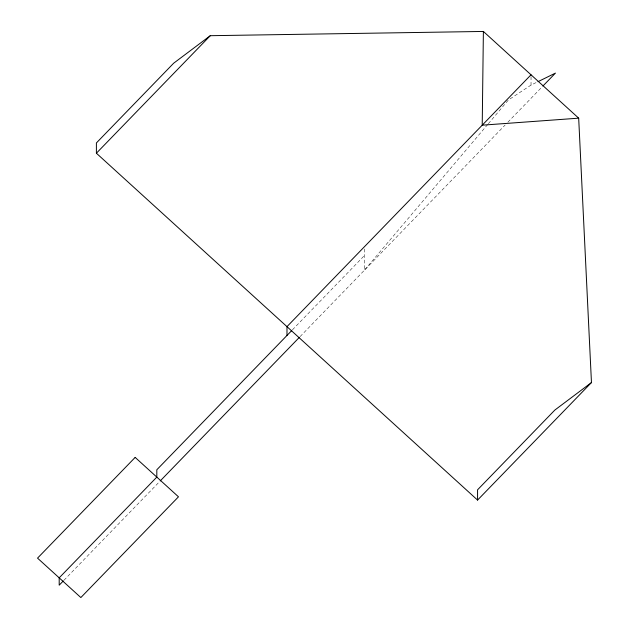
<?xml version="1.0" encoding="UTF-8"?>
<svg xmlns="http://www.w3.org/2000/svg" width="629" height="629" viewBox="0 0 629 629"><rect width="100%" height="100%" fill="white"/><g stroke="black" fill="none" stroke-linecap="round" stroke-linejoin="round"><path stroke-width="0.47" stroke-dasharray="3.15 2.36" d="M487.711 124.456L364.262 270.384L364.262 248.856M488.34 123.716L508.413 99.987L531.033 85.08L537.135 82.085M292.454 329.808L364.262 255.704M63.977 580.253L159.522 481.657M300.112 336.578L505.126 125.029M507.862 122.207L542.56 86.401M531.033 76.675L531.033 85.08"/><path stroke-width="0.94" d="M483.386 31.45L482.223 125.179L578.68 118.166L591.464 382.55L477.568 500.079L96.394 153.217L96.394 142.948L173.675 63.199L210.283 35.696L483.386 31.45L578.68 118.166M96.394 153.217L210.283 35.696M531.033 74.804L286.981 326.648L286.981 335.454M291.77 330.516L156.818 469.769L156.818 477.104L59.197 577.839L59.197 585.182L63.293 580.952M160.206 480.949L299.428 337.286M543.236 85.701L555.438 73.106L538.007 81.66M591.464 382.55L554.857 410.053L477.568 489.802L477.568 500.079M135.164 457.401L37.536 558.135L80.85 597.55L178.479 496.816L135.164 457.401"/></g></svg>
